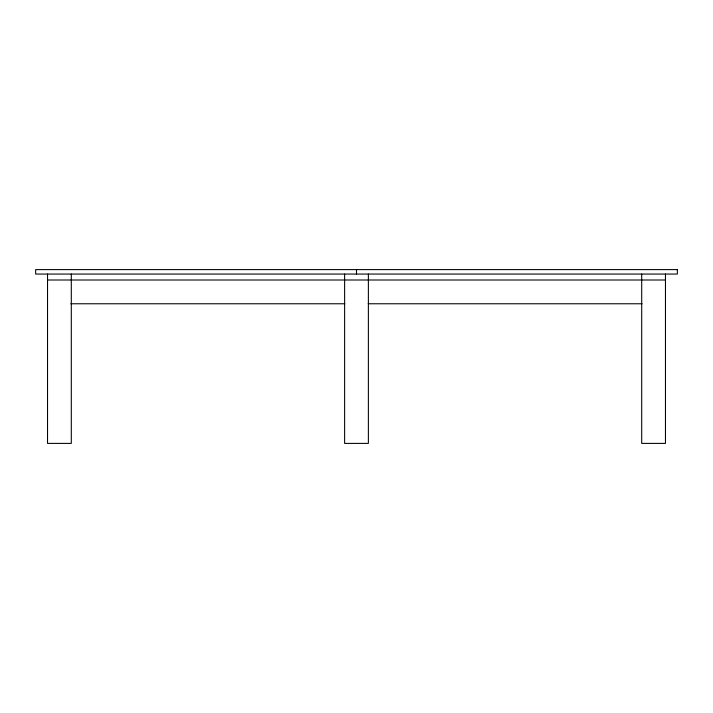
<?xml version="1.0" encoding="UTF-8"?>
<svg xmlns="http://www.w3.org/2000/svg" width="713" height="713" viewBox="0 0 713 713"><rect width="100%" height="100%" fill="white"/><g stroke="black" fill="none" stroke-linecap="round" stroke-linejoin="round"><path stroke-width="1.07" d="M47.53 280.004L665.47 280.004M70.872 303.765L344.807 303.765M368.193 303.765L642.128 303.765M665.47 274.059L665.47 443.397L641.7 443.397L641.7 274.059M368.38 274.059L368.38 443.397L344.62 443.397L344.62 274.059M356.5 269.603L356.5 274.059M71.3 274.059L71.3 443.397L47.53 443.397L47.53 274.059M677.35 269.603L35.65 269.603L35.65 274.059L677.35 274.059L677.35 269.603"/></g></svg>
